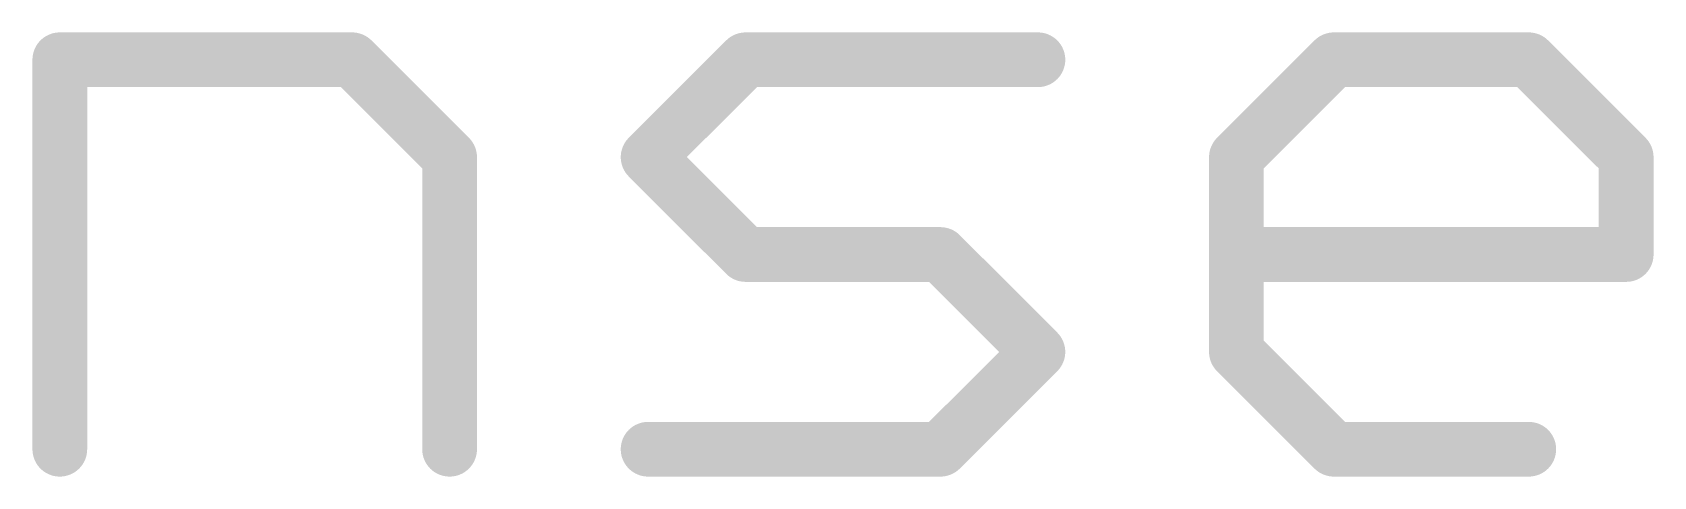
# Model space of a CAD drawing. Extents: x -119 to 13, y -18 to 17.
# Drawn here: x -16.004 to -11.493, y 5.08 to 6.317 of the extents above; entities that cross this region are included whole.
import ezdxf

# ---------------------------------------------------------------- set-up
doc = ezdxf.new("R2010")
doc.units = 0
doc.layers.add('51', color=53, linetype='CONTINUOUS')

msp = doc.modelspace()

# ---------------------------------------------------------------- linework, layer by layer
at = {"layer": '51', "const_width": 0.1524}
for points in [[(-15.9282, 5.1562), (-15.9282, 6.2409)], [(-15.9282, 6.2409), (-15.1147, 6.2409)], [(-15.1147, 6.2409), (-14.8435, 5.9697)], [(-14.291, 5.9697), (-14.0198, 6.2409)], [(-14.0198, 6.2409), (-13.2063, 6.2409)], [(-12.6538, 5.9697), (-12.3827, 6.2409)], [(-12.3827, 6.2409), (-11.8403, 6.2409)], [(-11.8403, 6.2409), (-11.5692, 5.9697)], [(-14.8435, 5.9697), (-14.8435, 5.1562)], [(-14.0198, 5.6985), (-14.291, 5.9697)], [(-12.6538, 5.4274), (-12.6538, 5.9697)], [(-11.5692, 5.9697), (-11.5692, 5.6985)], [(-13.4775, 5.6985), (-14.0198, 5.6985)], [(-13.2063, 5.4274), (-13.4775, 5.6985)], [(-11.5692, 5.6985), (-12.6538, 5.6985)], [(-13.4775, 5.1562), (-13.2063, 5.4274)], [(-12.3827, 5.1562), (-12.6538, 5.4274)], [(-14.291, 5.1562), (-13.4775, 5.1562)], [(-11.8403, 5.1562), (-12.3827, 5.1562)]]:
    msp.add_lwpolyline(points, dxfattribs=at)
at = {"layer": '51', "const_width": 0.0762}
for points in [[(-15.8901, 6.2409, 1), (-15.9663, 6.2409)], [(-15.9282, 6.279, 1), (-15.9282, 6.2028)], [(-15.0877, 6.2678, 1), (-15.1416, 6.2139)], [(-15.1147, 6.2028, 1), (-15.1147, 6.279)], [(-14.0198, 6.279, 1), (-14.0198, 6.2028)], [(-13.9929, 6.2139, 1), (-14.0468, 6.2678)], [(-13.2063, 6.2028, 1), (-13.2063, 6.279)], [(-12.3827, 6.279, 1), (-12.3827, 6.2028)], [(-12.3557, 6.2139, 1), (-12.4096, 6.2678)], [(-11.8134, 6.2678, 1), (-11.8673, 6.2139)], [(-11.8403, 6.2028, 1), (-11.8403, 6.279)], [(-14.8054, 5.9697, 1), (-14.8816, 5.9697)], [(-14.2641, 5.9966, 1), (-14.3179, 5.9428)], [(-12.6157, 5.9697, 1), (-12.6919, 5.9697)], [(-11.5311, 5.9697, 1), (-11.6073, 5.9697)], [(-14.8704, 5.9428, 1), (-14.8166, 5.9966)], [(-14.3179, 5.9966, 1), (-14.2641, 5.9428)], [(-12.6808, 5.9966, 1), (-12.6269, 5.9428)], [(-11.5961, 5.9428, 1), (-11.5422, 5.9966)], [(-14.0198, 5.7366, 1), (-14.0198, 5.6604)], [(-13.4506, 5.7255, 1), (-13.5044, 5.6716)], [(-13.4775, 5.6604, 1), (-13.4775, 5.7366)], [(-12.6538, 5.7366, 1), (-12.6538, 5.6604)], [(-11.5692, 5.6604, 1), (-11.5692, 5.7366)], [(-14.0468, 5.6716, 1), (-13.9929, 5.7255)], [(-11.6073, 5.6985, 1), (-11.5311, 5.6985)], [(-13.1794, 5.4004, 1), (-13.2333, 5.4543)], [(-13.2333, 5.4004, 1), (-13.1794, 5.4543)], [(-12.6269, 5.4543, 1), (-12.6808, 5.4004)], [(-12.6919, 5.4274, 1), (-12.6157, 5.4274)], [(-15.9663, 5.1562, 1), (-15.8901, 5.1562)], [(-14.8816, 5.1562, 1), (-14.8054, 5.1562)], [(-14.291, 5.1943, 1), (-14.291, 5.1181)], [(-13.5044, 5.1831, 1), (-13.4506, 5.1293)], [(-13.4775, 5.1181, 1), (-13.4775, 5.1943)], [(-12.3827, 5.1943, 1), (-12.3827, 5.1181)], [(-12.4096, 5.1293, 1), (-12.3557, 5.1831)], [(-11.8403, 5.1181, 1), (-11.8403, 5.1943)]]:
    msp.add_lwpolyline(points, format="xyb", dxfattribs=at)

doc.saveas('drawing.dxf')
